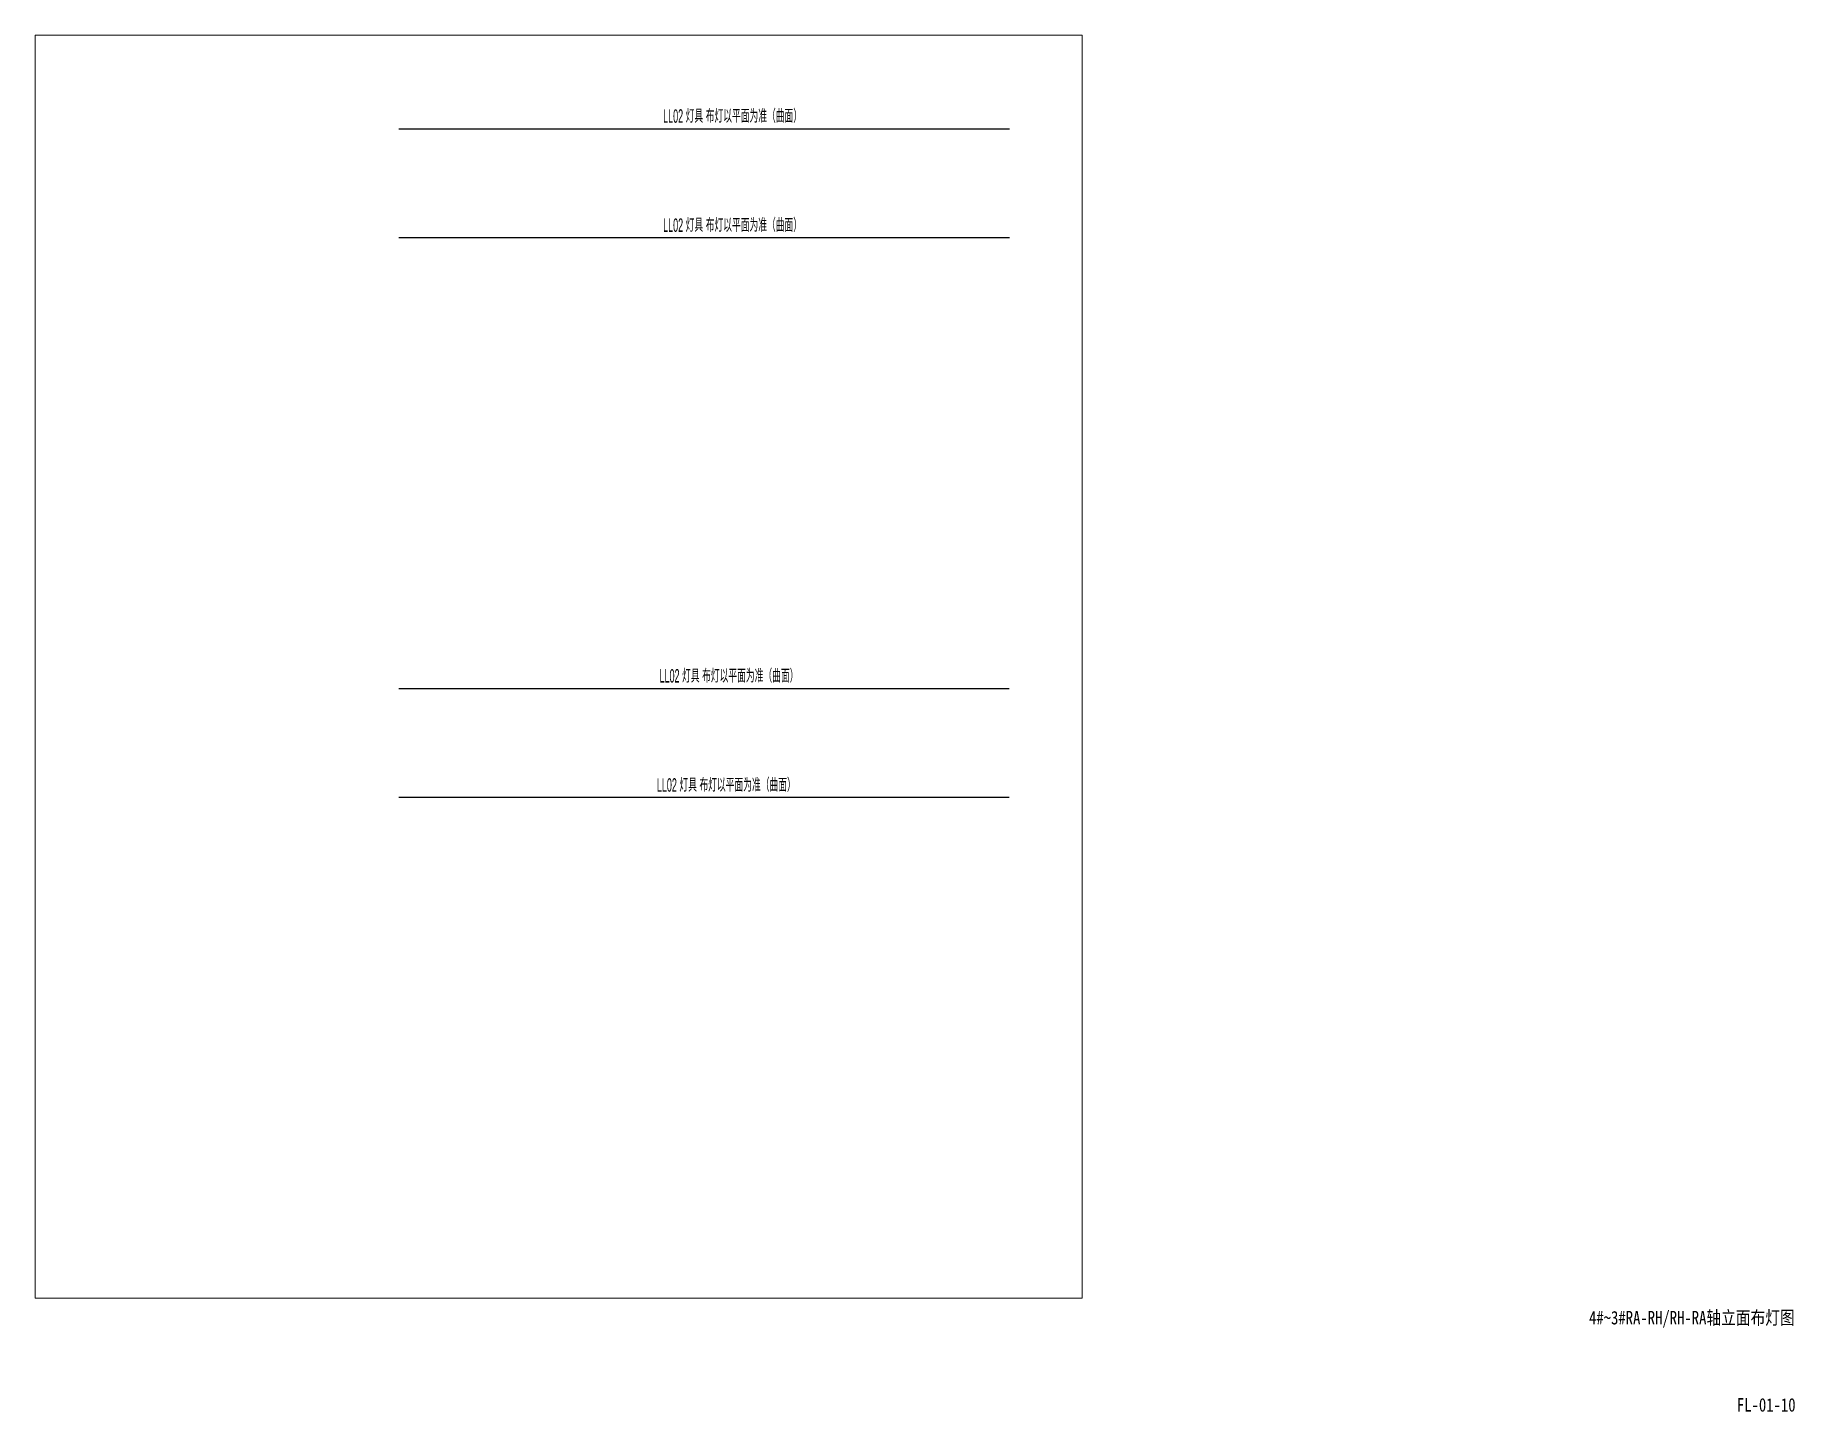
# Paper-space layout 'FL-01-10 4#~3#RA-RH、RH-RA轴立面布灯图' of a CAD drawing. Header units: inches. Extents: x 2256 to 2713, y -404 to -46.
# The model-space entities are those that its viewports show. They can reach past a viewport. Long polylines and large blocks are cut down to what shows.
import ezdxf
from ezdxf.lldxf.tags import DXFTag

# ---------------------------------------------------------------- set-up
doc = ezdxf.new("R2010")
doc.units = ezdxf.units.IN
doc.header["$MEASUREMENT"] = 0
doc.layers.get('Defpoints').update_dxf_attribs({"color": 253})
for name, color, linetype in [('0-LIGHT-TXT', 90, 'Continuous'), ('0-LL02', 1, 'Continuous'), ('2017_11-sheet-L2$0$C-SHET-TTLB', 11, 'Continuous')]:
    doc.layers.add(name, color=color, linetype=linetype)
doc.styles.add('SMDEI', font='smsim.shx', dxfattribs={"width": 0.75, "bigfont": 'smfs.shx'})
doc.styles.get("Standard").update_dxf_attribs({"font": 'arial.ttf'})
doc.styles.add('ZJY-宋体', font='')
doc.styles.get('ZJY-宋体').set_extended_font_data('SimSun')
tags = doc.linetypes.add('LL02_LINE', pattern='A,0.5,-0.2,["LL02",Standard,S=0.1,R=0,X=-0.1,Y=-0.05],-0.25', length=0.95).pattern_tags.tags
tags[6] = DXFTag(74, 10)

msp = doc.modelspace()

# ---------------------------------------------------------------- linework, layer by layer
at = {"layer": '0-LL02', "linetype": 'LL02_LINE', "ltscale": 10}
for points in [[(794989, 101826), (731557, 101826)], [(794989, 90525), (731557, 90526)], [(794962, 43678), (731557, 43678)], [(794962, 32378), (731557, 32378)]]:
    msp.add_lwpolyline(points, dxfattribs=at)

# ---------------------------------------------------------------- texts
at = {"layer": '0-LIGHT-TXT', "color": 7, "style": 'SMDEI', "width": 0.5}
for p in [(759013, 102474), (759013, 91144), (758640, 44327), (758362, 32996)]:
    msp.add_text('LL02 灯具 布灯以平面为准（曲面）', height=1400, dxfattribs=at).set_placement(p)

psp = doc.layouts.new('FL-01-10 4#~3#RA-RH、RH-RA轴立面布灯图')

# ---------------------------------------------------------------- texts
at = {"layer": '2017_11-sheet-L2$0$C-SHET-TTLB', "style": 'ZJY-宋体', "width": 0.8}
for s, p in [('4#~3#RA-RH/RH-RA轴立面布灯图', (2659.85, -381.01)), ('FL-01-10', (2698.25, -403.65))]:
    psp.add_text(s, height=3.5, dxfattribs=at).set_placement(p)

# ---------------------------------------------------------------- viewports
at = {"layer": 'Defpoints'}
psp.add_viewport(center=(2392.28, -210.24), size=(271.87, 327.986), view_center_point=(748162.38, 45974.04), view_height=131194.521, dxfattribs=at)

doc.saveas('drawing.dxf')
